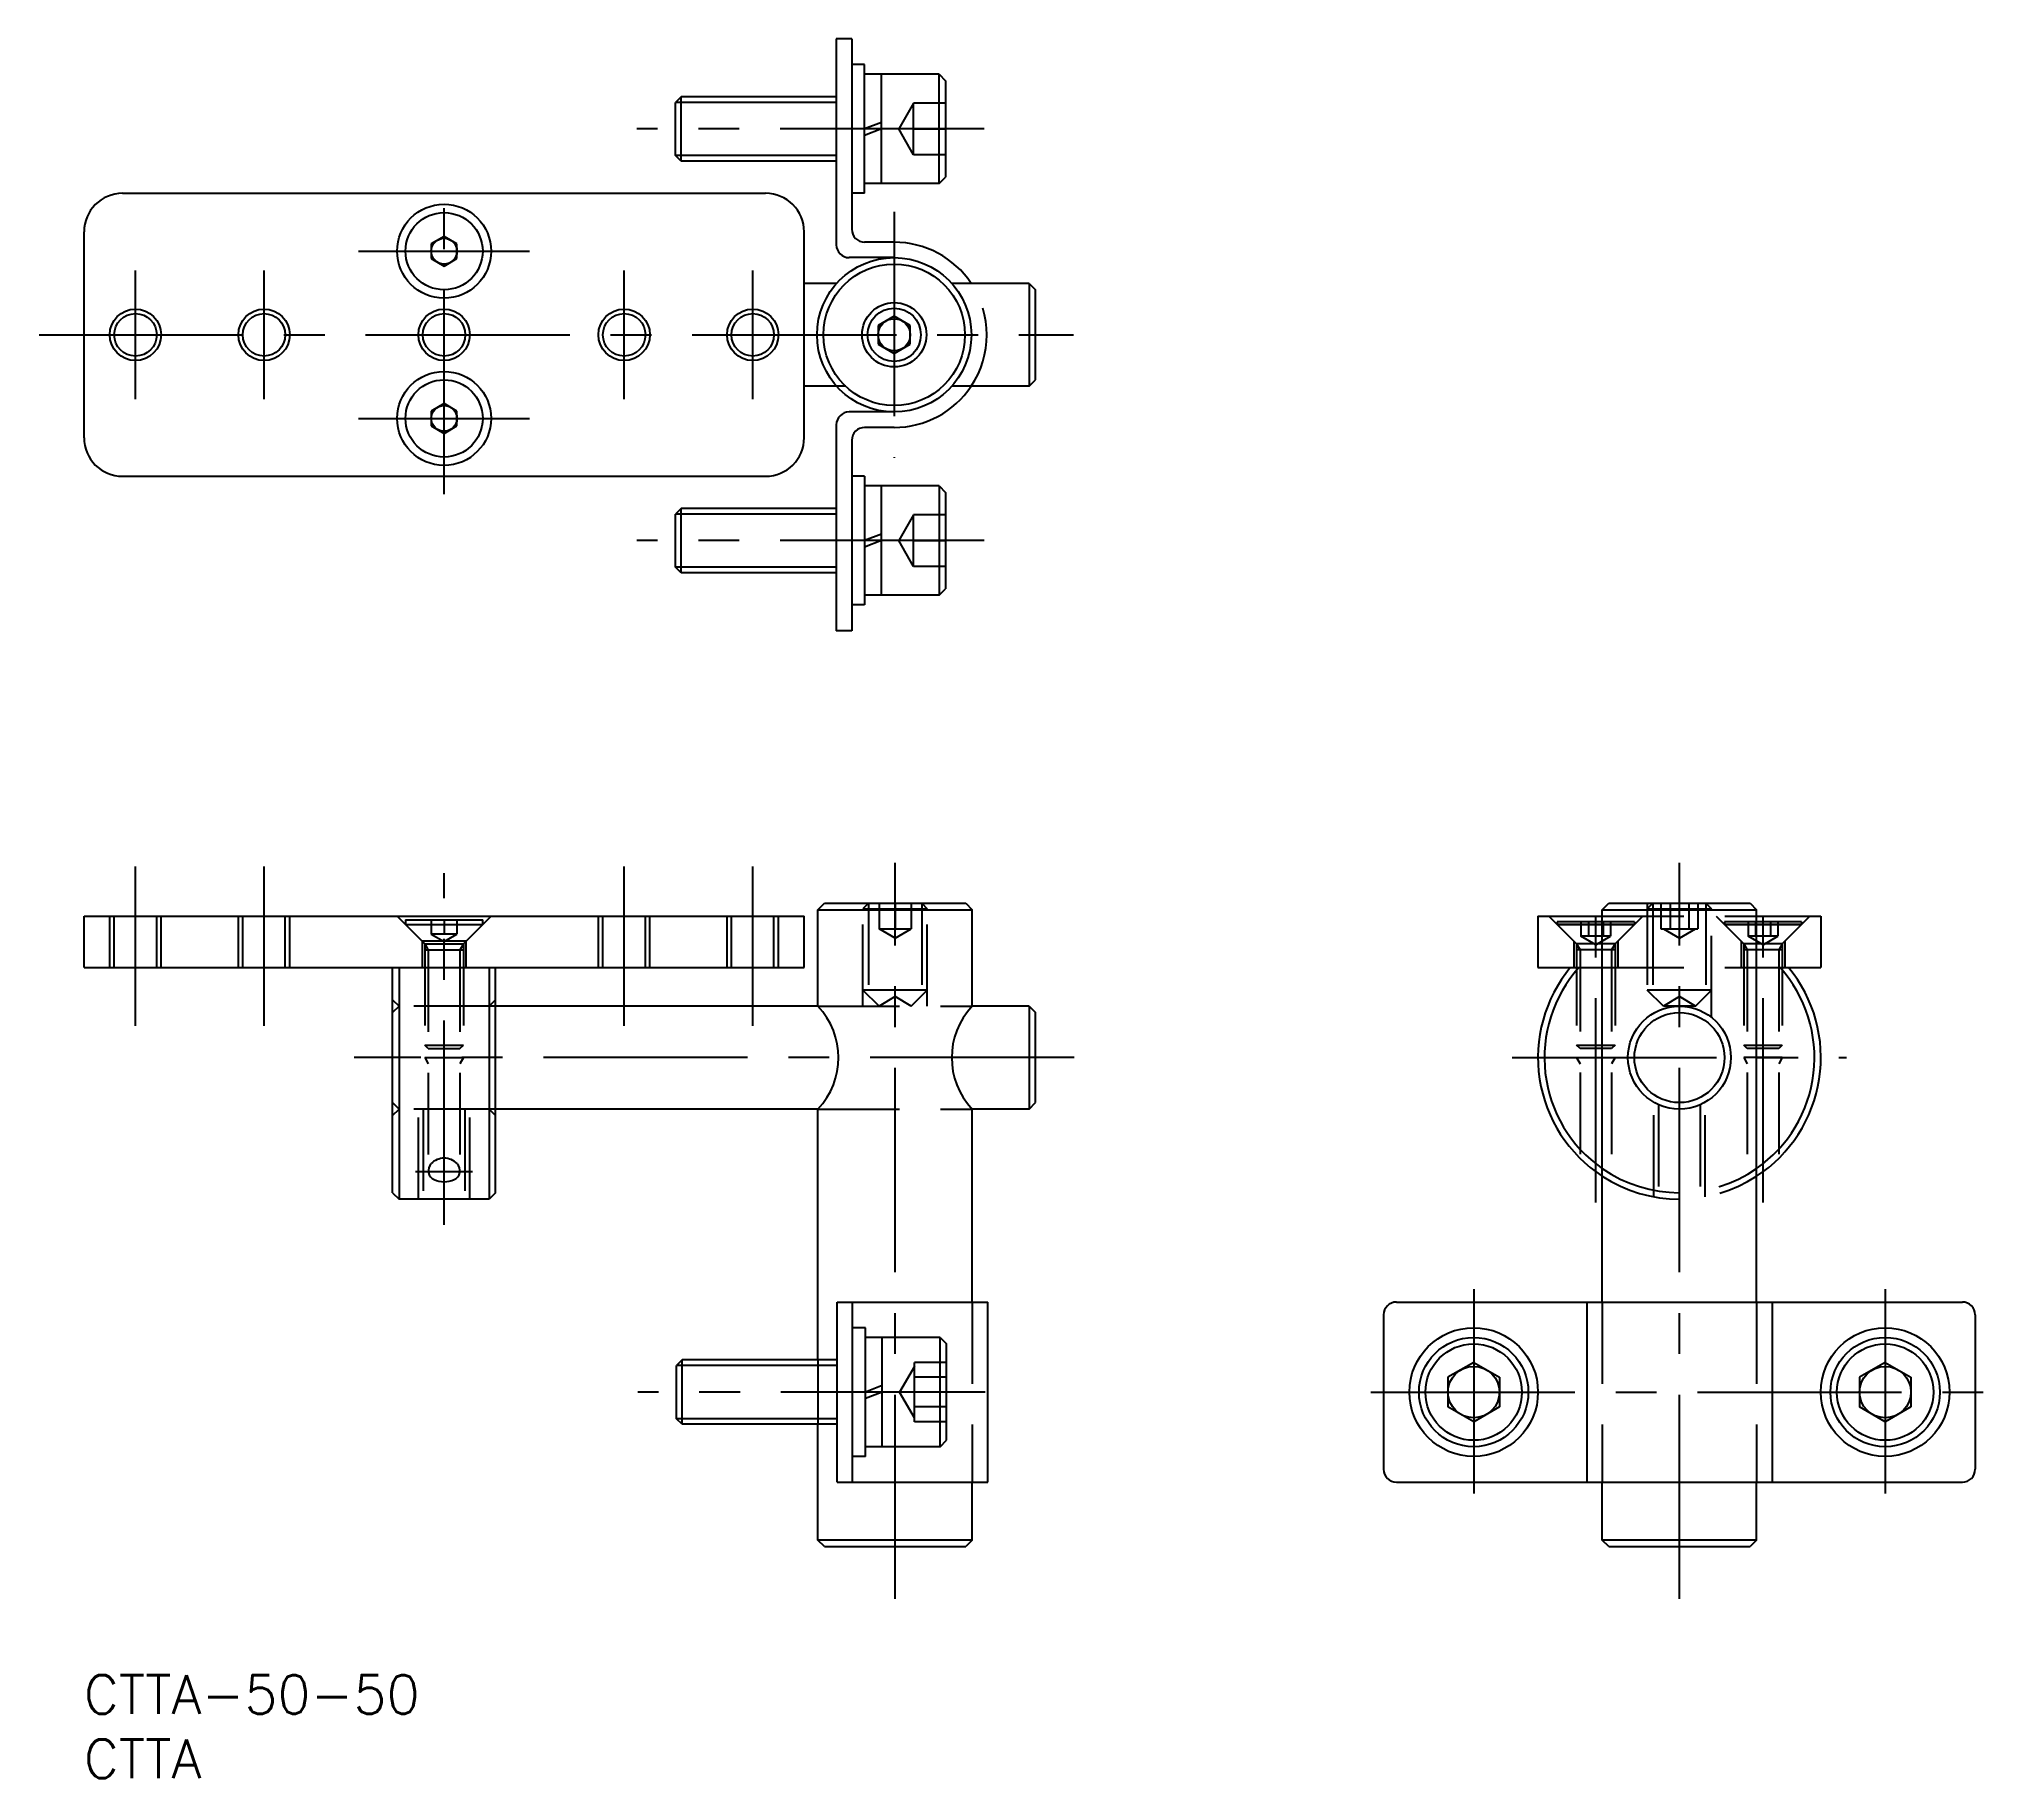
# Model space of a CAD drawing. Extents: x -4 to 148, y -8 to 127.
import ezdxf

# ---------------------------------------------------------------- set-up
doc = ezdxf.new("R2010")
doc.units = 0
doc.header["$LTSCALE"] = 0.5
doc.linetypes.add('CENTER', pattern=[50.8, 31.75, -6.35, 6.35, -6.35])
doc.linetypes.add('DASHED', pattern=[19.05, 12.7, -6.35])
for name, color, linetype in [('MSM_CENTER', 1, 'CENTER'), ('MSM_CONTINUOUS', 7, 'CONTINUOUS'), ('MSM_DASHED', 4, 'DASHED'), ('MSM_NARROW', 5, 'CONTINUOUS'), ('MSM_PART_NUMBER', 7, 'CONTINUOUS')]:
    doc.layers.add(name, color=color, linetype=linetype)
doc.styles.get("Standard").update_dxf_attribs({"font": 'txt.shx', "height": 3, "bigfont": 'bigfont.shx'})

# ---------------------------------------------------------------- blocks, each defined once
blk = doc.blocks.new('*U5')
at = {"layer": 'MSM_PART_NUMBER'}
blk.add_text('CTTA-50-50', height=3, dxfattribs=at).set_placement((0, -3))
blk = doc.blocks.new('*U6')
at = {"layer": 'MSM_PART_NUMBER'}
blk.add_text('CTTA', height=3, dxfattribs=at).set_placement((0, -8))

msp = doc.modelspace()

# ---------------------------------------------------------------- linework, layer by layer
at = {"layer": 'MSM_CENTER'}
for p, q in [((70, 120.19), (43, 120.19)), ((28, 91.81), (28, 116.56)), ((63, 113.74), (63, 94.63)), ((21.35, 110.69), (34.65, 110.69)), ((4, 99.19), (4, 109.19)), ((14, 99.19), (14, 109.19)), ((42, 99.19), (42, 109.19)), ((52, 99.19), (52, 109.19)), ((-3.5, 104.19), (76.93, 104.19)), ((21.35, 97.69), (34.65, 97.69)), ((70, 88.19), (43, 88.19)), ((4, 50.48), (4, 62.85)), ((14, 50.48), (14, 62.85)), ((28, 35), (28, 62.35)), ((42, 50.48), (42, 62.85)), ((52, 50.48), (52, 62.85)), ((63.07, 5.92), (63.07, 63.13)), ((124.06, 5.92), (124.06, 63.13)), ((117.56, 36.74), (117.56, 60.55)), ((130.56, 36.74), (130.56, 60.55)), ((77, 48), (21, 48)), ((111.06, 48), (137.06, 48)), ((30.22, 39.13), (25.78, 39.13)), ((108.06, 30), (108.06, 14)), ((140.06, 30), (140.06, 14)), ((70.07, 22), (43.07, 22)), ((100.06, 22), (148.06, 22))]:
    msp.add_line(p, q, dxfattribs=at)
at = {"layer": 'MSM_CONTINUOUS'}
for p, q in [((58.5, 127.19), (58.5, 111.19)), ((59.7, 127.19), (58.5, 127.19)), ((59.7, 127.19), (59.7, 112.39)), ((60.7, 125.19), (59.7, 125.19)), ((60.7, 115.19), (60.7, 125.19)), ((66.5, 124.44), (60.7, 124.44)), ((62, 115.94), (62, 124.44)), ((66.5, 115.94), (66.5, 124.44)), ((66.5, 124.44), (67, 123.94)), ((67, 123.94), (67, 116.44)), ((46.43, 122.69), (46, 122.25)), ((46, 118.12), (46, 122.25)), ((46.43, 117.69), (46.43, 122.69)), ((58.5, 122.69), (46.43, 122.69)), ((62, 120.69), (60.7, 120.19)), ((62, 120.19), (60.7, 119.69)), ((46.43, 117.69), (46, 118.12)), ((58.5, 117.69), (46.43, 117.69)), ((3, 115.19), (53, 115.19)), ((24, 115.19), (32, 115.19)), ((60.7, 115.19), (59.7, 115.19)), ((66.5, 115.94), (60.7, 115.94)), ((66.5, 115.94), (67, 116.44)), ((0, 96.19), (0, 112.19)), ((56, 96.19), (56, 112.19)), ((28, 111.84), (27, 111.26)), ((27, 111.26), (27, 110.11)), ((29, 111.26), (28, 111.84)), ((29, 110.11), (29, 111.26)), ((63, 111.39), (60.7, 111.39)), ((27, 110.11), (28, 109.53)), ((28, 109.53), (29, 110.11)), ((63, 110.19), (59.5, 110.19)), ((58.53, 108.19), (56, 108.19)), ((73.5, 108.19), (67.47, 108.19)), ((73.5, 108.19), (74, 107.69)), ((73.5, 108.19), (73.5, 104.19)), ((74, 100.69), (74, 107.69)), ((63, 105.63), (61.75, 104.91)), ((61.75, 104.91), (61.75, 103.46)), ((64.25, 104.91), (63, 105.63)), ((64.25, 103.46), (64.25, 104.91)), ((61.75, 103.46), (63, 102.74)), ((63, 102.74), (64.25, 103.46)), ((73.5, 104.19), (73.5, 100.19)), ((59.23, 100.19), (56, 100.19)), ((73.5, 100.19), (67.47, 100.19)), ((73.5, 100.19), (74, 100.69)), ((28, 98.84), (27, 98.26)), ((29, 98.26), (28, 98.84)), ((27, 98.26), (27, 97.11)), ((27, 97.11), (28, 96.53)), ((28, 96.53), (29, 97.11)), ((29, 97.11), (29, 98.26)), ((58.5, 97.19), (58.5, 81.19)), ((63, 98.19), (59.5, 98.19)), ((59.7, 95.99), (59.7, 81.19)), ((63, 96.99), (60.7, 96.99)), ((3, 93.19), (53, 93.19)), ((3, 93.19), (53, 93.19)), ((24, 93.19), (32, 93.19)), ((60.7, 93.19), (59.7, 93.19)), ((60.7, 93.19), (60.7, 83.19)), ((66.5, 92.44), (60.7, 92.44)), ((62, 83.94), (62, 92.44)), ((66.5, 92.44), (67, 91.94)), ((66.5, 92.44), (66.5, 83.94)), ((67, 91.94), (67, 84.44)), ((46.43, 90.69), (46, 90.25)), ((46, 86.12), (46, 90.25)), ((46.43, 85.69), (46.43, 90.69)), ((58.5, 90.69), (46.43, 90.69)), ((62, 88.69), (60.7, 88.19)), ((62, 88.19), (60.7, 87.69)), ((46.43, 85.69), (46, 86.12)), ((58.5, 85.69), (46.43, 85.69)), ((66.5, 83.94), (60.7, 83.94)), ((66.5, 83.94), (67, 84.44)), ((60.7, 83.19), (59.7, 83.19)), ((59.7, 81.19), (58.5, 81.19)), ((57.07, 59.5), (57.57, 60)), ((57.07, 59.5), (69.07, 59.5)), ((57.07, 52), (57.07, 59.5)), ((57.57, 60), (68.57, 60)), ((68.57, 60), (69.07, 59.5)), ((69.07, 52), (69.07, 59.5)), ((118.06, 59.5), (118.56, 60)), ((118.06, 59.5), (130.06, 59.5)), ((118.06, 29), (118.06, 59.5)), ((118.56, 60), (129.56, 60)), ((129.56, 60), (130.06, 59.5)), ((130.06, 29), (130.06, 59.5)), ((0, 55), (0, 59)), ((0, 59), (56, 59)), ((56, 55), (56, 59)), ((113.06, 59), (118.06, 59)), ((113.06, 59), (113.06, 55)), ((130.06, 59), (135.06, 59)), ((135.06, 59), (135.06, 55)), ((0, 55), (56, 55)), ((24, 37.5), (24, 55)), ((24.5, 55), (24.5, 37)), ((31.5, 55), (31.5, 37)), ((32, 37.5), (32, 55)), ((113.06, 55), (118.06, 55)), ((115.57, 55), (118.06, 55)), ((130.06, 55), (132.54, 55)), ((130.06, 55), (135.06, 55)), ((57.07, 52), (32, 52)), ((73.5, 52), (69.07, 52)), ((73.5, 52), (74, 51.5)), ((73.5, 52), (73.5, 44)), ((74, 44.5), (74, 51.5)), ((57.07, 44), (32, 44)), ((57.07, 24.5), (57.07, 44)), ((69.07, 29), (69.07, 44)), ((73.5, 44), (69.07, 44)), ((73.5, 44), (74, 44.5)), ((24, 37.5), (24.5, 37)), ((31.5, 37), (24.5, 37)), ((32, 37.5), (31.5, 37)), ((58.57, 15), (58.57, 29)), ((58.57, 29), (70.27, 29)), ((59.77, 15), (59.77, 29)), ((70.27, 15), (70.27, 29)), ((102.06, 29), (146.06, 29)), ((116.86, 29), (116.86, 15)), ((131.26, 29), (131.26, 15)), ((101.06, 28), (101.06, 16)), ((147.06, 28), (147.06, 16)), ((60.77, 27), (59.77, 27)), ((60.77, 17), (60.77, 27)), ((66.57, 26.25), (60.77, 26.25)), ((62.07, 17.75), (62.07, 26.25)), ((66.57, 17.75), (66.57, 26.25)), ((66.57, 26.25), (67.07, 25.75)), ((46.5, 24.5), (46.07, 24.07)), ((46.5, 19.5), (46.5, 24.5)), ((58.57, 24.5), (46.5, 24.5)), ((67.07, 18.25), (67.07, 25.75)), ((108.06, 24.31), (106.06, 23.15)), ((108.06, 24.31), (110.06, 23.15)), ((140.06, 24.31), (138.06, 23.15)), ((140.06, 24.31), (142.06, 23.15)), ((46.07, 19.93), (46.07, 24.07)), ((106.06, 23.15), (106.06, 20.85)), ((110.06, 23.15), (110.06, 20.85)), ((138.06, 23.15), (138.06, 20.85)), ((142.06, 23.15), (142.06, 20.85)), ((62.07, 22.5), (60.77, 22)), ((62.07, 22), (60.77, 21.5)), ((46.5, 19.5), (46.07, 19.93)), ((108.06, 19.69), (106.06, 20.85)), ((110.06, 20.85), (108.06, 19.69)), ((140.06, 19.69), (138.06, 20.85)), ((142.06, 20.85), (140.06, 19.69)), ((58.57, 19.5), (46.5, 19.5)), ((57.07, 10.5), (57.07, 19.5)), ((66.57, 17.75), (67.07, 18.25)), ((60.77, 17), (59.77, 17)), ((66.57, 17.75), (60.77, 17.75)), ((58.57, 15), (70.27, 15)), ((69.07, 10.5), (69.07, 15)), ((102.06, 15), (146.06, 15)), ((118.06, 10.5), (118.06, 15)), ((130.06, 10.5), (130.06, 15)), ((57.57, 10), (57.07, 10.5)), ((69.07, 10.5), (57.07, 10.5)), ((57.57, 10), (68.57, 10)), ((69.07, 10.5), (68.57, 10)), ((118.56, 10), (118.06, 10.5)), ((130.06, 10.5), (118.06, 10.5)), ((118.56, 10), (129.56, 10)), ((130.06, 10.5), (129.56, 10))]:
    msp.add_line(p, q, dxfattribs=at)
for centre, radius in [((28, 110.69), 3.65), ((28, 110.69), 3), ((28, 110.69), 1), ((63, 104.19), 6), ((63, 104.19), 5.5), ((63, 104.19), 2.5), ((4, 104.19), 1.65), ((14, 104.19), 1.65), ((28, 104.19), 1.65), ((42, 104.19), 1.65), ((52, 104.19), 1.65), ((63, 104.19), 1.25), ((28, 97.69), 3.65), ((28, 97.69), 3), ((28, 97.69), 1), ((124.06, 48), 4), ((124.06, 48), 4), ((124.06, 48), 3.5), ((108.06, 22), 5), ((108.06, 22), 4.25), ((140.06, 22), 5), ((140.06, 22), 4.25), ((108.06, 22), 3.75), ((140.06, 22), 3.75), ((108.06, 22), 2), ((140.06, 22), 2)]:
    msp.add_circle(centre, radius, dxfattribs=at)
for centre, radius, start, end in [((3, 112.19), 3, 90, 180), ((53, 112.19), 3, 0, 90), ((60.7, 112.39), 1, 180, 270), ((59.5, 111.19), 1, 180, 270), ((63, 104.19), 7.2, 33.749, 90), ((63, 104.19), 7.2, 270, 326.251), ((59.5, 97.19), 1, 90, 180), ((3, 96.19), 3, 180, 270), ((53, 96.19), 3, 270, 0), ((60.7, 95.99), 1, 90, 180), ((124.06, 48), 11, 140.4788, 236.9443), ((124.06, 48), 10.5, 138.1897, 235.1501), ((124.06, 48), 11, 303.0557, 39.5212), ((124.06, 48), 10.5, 304.8499, 41.8103), ((52.87, 48), 5.8, 316.4207, 43.5793), ((73.27, 48), 5.8, 136.4207, 223.5793), ((27.54, 39.21), 0.767, 135.2609, 245.0339), ((28, 38.76), 1.42, 44.7391, 135.2609), ((28.46, 39.21), 0.767, 294.9661, 44.7391), ((28, 40.21), 1.86, 245.0339, 294.9661), ((102.06, 28), 1, 90, 180), ((146.06, 28), 1, 0, 90), ((102.06, 16), 1, 180, 270), ((146.06, 16), 1, 270, 0)]:
    msp.add_arc(centre, radius, start, end, dxfattribs=at)
at = {"layer": 'MSM_DASHED'}
for p, q in [((64.5, 122.19), (63.35, 120.19)), ((64.5, 118.19), (64.5, 122.19)), ((67, 122.19), (64.5, 122.19)), ((64.5, 118.19), (63.35, 120.19)), ((64.5, 120.19), (67, 120.19)), ((67, 118.19), (64.5, 118.19)), ((64.5, 90.19), (63.35, 88.19)), ((67, 90.19), (64.5, 90.19)), ((64.5, 86.19), (64.5, 90.19)), ((64.5, 86.19), (63.35, 88.19)), ((64.5, 88.19), (67, 88.19)), ((67, 86.19), (64.5, 86.19)), ((61, 60), (60.57, 59.57)), ((60.57, 52), (60.57, 60)), ((60.57, 59.57), (65.57, 59.57)), ((61, 60), (61, 52)), ((61.82, 60), (61.82, 58)), ((63.07, 60), (63.07, 58)), ((64.32, 60), (64.32, 58)), ((65.14, 60), (65.57, 59.57)), ((65.14, 60), (65.14, 52)), ((65.57, 52), (65.57, 60)), ((121.99, 60), (121.56, 59.57)), ((121.56, 60), (121.56, 51.12)), ((121.56, 59.57), (126.56, 59.57)), ((121.99, 60), (121.99, 51.42)), ((122.61, 60), (122.61, 58)), ((123.33, 60), (123.33, 58)), ((124.78, 60), (124.78, 58)), ((125.5, 60), (125.5, 58)), ((126.12, 60), (126.56, 59.57)), ((126.12, 60), (126.12, 51.42)), ((126.56, 51.12), (126.56, 60)), ((2, 55), (2, 59)), ((2.35, 55), (2.35, 59)), ((5.65, 55), (5.65, 59)), ((6, 55), (6, 59)), ((12, 55), (12, 59)), ((12.35, 55), (12.35, 59)), ((15.65, 55), (15.65, 59)), ((16, 55), (16, 59)), ((24.35, 59), (26.5, 56.85)), ((25, 58.71), (25, 58.35)), ((25, 58.71), (31, 58.71)), ((25, 58.35), (31, 58.35)), ((27, 58.71), (27, 57.61)), ((27, 57.61), (28, 57.03)), ((29, 57.61), (27, 57.61)), ((28, 58.71), (28, 57.61)), ((28, 57.03), (29, 57.61)), ((29, 58.71), (29, 57.61)), ((29.5, 56.85), (31.65, 59)), ((31, 58.35), (31, 58.71)), ((40, 55), (40, 59)), ((40.35, 55), (40.35, 59)), ((43.65, 55), (43.65, 59)), ((44, 55), (44, 59)), ((50, 55), (50, 59)), ((50.35, 55), (50.35, 59)), ((53.65, 55), (53.65, 59)), ((54, 55), (54, 59)), ((61.82, 58), (64.32, 58)), ((63.07, 57.28), (61.82, 58)), ((63.07, 57.28), (64.32, 58)), ((113.91, 59), (116.06, 56.85)), ((120.56, 58.55), (114.56, 58.55)), ((114.56, 58.55), (114.56, 58.35)), ((114.56, 58.35), (120.56, 58.35)), ((120.56, 58.35), (114.56, 58.35)), ((116.4, 58.55), (116.4, 57.45)), ((116.98, 58.55), (116.98, 57.45)), ((118.06, 59), (130.06, 59)), ((118.13, 58.55), (118.13, 57.45)), ((118.71, 58.55), (118.71, 57.45)), ((119.06, 56.85), (121.21, 59)), ((120.56, 58.55), (120.56, 58.35)), ((122.61, 58), (125.5, 58)), ((122.81, 58), (124.06, 57.28)), ((124.06, 57.28), (125.31, 58)), ((126.91, 59), (129.06, 56.85)), ((133.56, 58.55), (127.56, 58.55)), ((127.56, 58.55), (127.56, 58.35)), ((127.56, 58.35), (133.56, 58.35)), ((133.56, 58.35), (127.56, 58.35)), ((129.4, 58.55), (129.4, 57.45)), ((129.98, 58.55), (129.98, 57.45)), ((131.13, 58.55), (131.13, 57.45)), ((131.71, 58.55), (131.71, 57.45)), ((132.06, 56.85), (134.21, 59)), ((133.56, 58.55), (133.56, 58.35)), ((26.3, 57.05), (26.3, 55)), ((29.7, 57.05), (26.3, 57.05)), ((26.5, 56.85), (26.5, 48)), ((26.5, 56.85), (29.5, 56.85)), ((26.5, 56.85), (26.77, 56.35)), ((29.5, 56.35), (26.5, 56.35)), ((26.77, 56.35), (26.77, 39.21)), ((29.5, 56.85), (29.23, 56.35)), ((29.23, 56.35), (29.23, 39.21)), ((29.5, 56.85), (29.5, 48)), ((29.7, 57.05), (29.7, 55)), ((115.86, 57.05), (115.86, 55)), ((116.06, 56.85), (116.06, 48)), ((119.06, 56.85), (116.06, 56.85)), ((116.06, 56.85), (116.33, 56.38)), ((119.06, 56.38), (116.06, 56.38)), ((116.33, 56.38), (116.33, 40.17)), ((118.71, 57.45), (116.4, 57.45)), ((117.56, 56.78), (116.4, 57.45)), ((117.56, 56.78), (118.71, 57.45)), ((119.06, 56.85), (118.78, 56.38)), ((118.78, 56.38), (118.78, 38.34)), ((119.06, 56.85), (119.06, 48)), ((119.26, 57.05), (119.26, 55)), ((128.86, 57.05), (128.86, 55)), ((129.06, 56.85), (129.06, 48)), ((132.06, 56.85), (129.06, 56.85)), ((129.06, 56.85), (129.33, 56.38)), ((132.06, 56.38), (129.06, 56.38)), ((129.33, 56.38), (129.33, 38.34)), ((131.71, 57.45), (129.4, 57.45)), ((130.56, 56.78), (129.4, 57.45)), ((130.56, 56.78), (131.71, 57.45)), ((132.06, 56.85), (131.78, 56.38)), ((131.78, 56.38), (131.78, 40.17)), ((132.06, 56.85), (132.06, 48)), ((132.26, 57.05), (132.26, 55)), ((118.06, 55), (130.06, 55)), ((61.82, 52), (60.57, 53.25)), ((65.57, 53.25), (60.57, 53.25)), ((64.32, 52), (65.57, 53.25)), ((122.81, 52), (121.56, 53.25)), ((126.56, 53.25), (121.56, 53.25)), ((125.31, 52), (126.56, 53.25)), ((24, 52.5), (24.5, 52)), ((24.5, 52), (24, 51.5)), ((32, 52), (24.5, 52)), ((32, 52.5), (31.5, 52)), ((57.07, 52), (69.07, 52)), ((63.07, 52.75), (61.82, 52)), ((64.32, 52), (63.07, 52.75)), ((124.06, 52.75), (122.81, 52)), ((125.31, 52), (122.81, 52)), ((125.31, 52), (124.06, 52.75)), ((26.5, 48.98), (29.5, 48.98)), ((26.77, 48.71), (26.5, 48.98)), ((26.77, 48.71), (29.23, 48.71)), ((29.23, 48.71), (29.5, 48.98)), ((116.06, 48.98), (119.06, 48.98)), ((116.33, 48.71), (116.06, 48.98)), ((118.78, 48.71), (116.33, 48.71)), ((119.06, 48.98), (118.78, 48.71)), ((129.06, 48.98), (132.06, 48.98)), ((129.33, 48.71), (129.06, 48.98)), ((131.78, 48.71), (129.33, 48.71)), ((132.06, 48.98), (131.78, 48.71)), ((26.5, 48), (29.5, 48)), ((26.5, 48), (26.77, 47.53)), ((29.5, 48), (29.23, 47.53)), ((116.06, 48), (119.06, 48)), ((116.06, 48), (116.33, 47.53)), ((119.06, 48), (118.78, 47.53)), ((132.06, 48), (129.06, 48)), ((129.06, 48), (129.33, 47.53)), ((132.06, 48), (131.78, 47.53)), ((24, 44.5), (24.5, 44)), ((24, 43.5), (24.5, 44)), ((32, 44), (24.5, 44)), ((26, 37), (26, 44)), ((26.38, 44), (26.38, 37)), ((29.62, 44), (29.62, 37)), ((30, 37), (30, 44)), ((32, 43.5), (31.5, 44)), ((57.07, 44), (69.07, 44)), ((122.06, 37.18), (122.06, 44.54)), ((122.43, 44.34), (122.43, 37.11)), ((125.68, 44.34), (125.68, 37.12)), ((126.06, 37.18), (126.06, 44.54)), ((69.07, 29), (69.07, 15)), ((118.06, 29), (118.06, 15)), ((130.06, 29), (130.06, 15)), ((57.07, 24.5), (57.07, 19.5)), ((64.57, 19.69), (64.57, 24.31)), ((67.07, 24.31), (64.57, 24.31)), ((64.57, 24), (63.42, 22)), ((67.07, 23.15), (64.57, 23.15)), ((64.57, 20), (63.42, 22)), ((67.07, 20.85), (64.57, 20.85)), ((67.07, 19.69), (64.57, 19.69))]:
    msp.add_line(p, q, dxfattribs=at)
for centre, radius, start, end in [((63, 104.19), 7.2, 326.251, 33.749), ((124.06, 48), 10.5, 235.1501, 304.8499), ((124.06, 48), 11, 236.9443, 303.0557)]:
    msp.add_arc(centre, radius, start, end, dxfattribs=at)
at = {"layer": 'MSM_NARROW'}
for p, q in [((58.5, 122.25), (46, 122.25)), ((58.5, 118.12), (46, 118.12)), ((58.5, 90.25), (46, 90.25)), ((58.5, 86.12), (46, 86.12)), ((58.57, 24.07), (46.07, 24.07)), ((58.57, 19.93), (46.07, 19.93))]:
    msp.add_line(p, q, dxfattribs=at)
for centre, radius in [((4, 104.19), 2), ((14, 104.19), 2), ((28, 104.19), 2), ((42, 104.19), 2), ((52, 104.19), 2), ((63, 104.19), 2.07)]:
    msp.add_circle(centre, radius, dxfattribs=at)

# ---------------------------------------------------------------- block references
at = {"layer": 'MSM_CONTINUOUS'}
for name in ['*U5', '*U6']:
    msp.add_blockref(name, (0, 0), dxfattribs=at)

doc.saveas('drawing.dxf')
